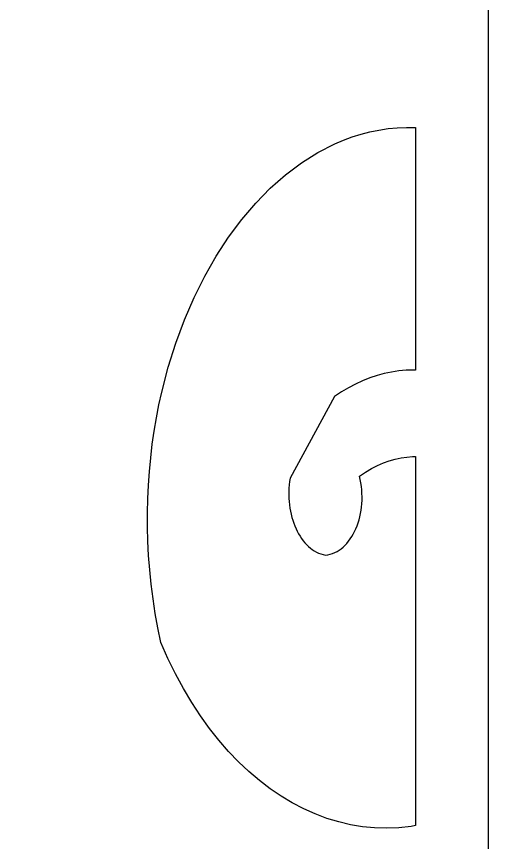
# Model space of a CAD drawing. Header units: centimetres. Extents: x 19.85 to 27, y 2.62 to 9.
# Drawn here: x 26.488 to 27, y 6.804 to 7.699 of the extents above; entities that cross this region are included whole.
import ezdxf

# ---------------------------------------------------------------- set-up
doc = ezdxf.new("R2010")
doc.units = ezdxf.units.CM
doc.header["$MEASUREMENT"] = 0
doc.layers.add('layer 1', color=7, linetype='Continuous')

msp = doc.modelspace()

# ---------------------------------------------------------------- linework, layer by layer
at = {"layer": 'layer 1', "color": 250, "lineweight": 30}
for points, knots in [([(26.99842, 2.62034), (26.99842, 2.62034), (19.84833, 2.62034), (19.84833, 2.62034), (19.84833, 2.62034), (19.84833, 2.62034), (19.84833, 9.00077), (19.84833, 9.00077), (19.84833, 9.00077), (19.84833, 9.00077), (26.99978, 9.00077), (26.99978, 9.00077), (26.99978, 9.00077), (26.99978, 9.00077), (26.99978, 2.62034), (26.99978, 2.62034), (26.99978, 2.62034), (26.99978, 2.62034), (26.99842, 2.62034), (26.99842, 2.62034)], [0, 0, 0, 0, 0.166667, 0.166667, 0.166667, 0.166667, 0.333333, 0.333333, 0.333333, 0.333333, 0.5, 0.5, 0.5, 0.5, 0.666667, 0.666667, 0.666667, 0.666667, 1, 1, 1, 1]), ([(26.92076, 6.82242), (26.92076, 6.82242), (26.92076, 7.2223), (26.92076, 7.2223), (26.92076, 7.2223), (26.92076, 7.2223), (26.91742, 7.22229), (26.91742, 7.22229), (26.91742, 7.22229), (26.91742, 7.22229), (26.9112, 7.22184), (26.9112, 7.22184), (26.9112, 7.22184), (26.9112, 7.22184), (26.90493, 7.22093), (26.90493, 7.22093), (26.90493, 7.22093), (26.90493, 7.22093), (26.89861, 7.21957), (26.89861, 7.21957), (26.89861, 7.21957), (26.89861, 7.21957), (26.89222, 7.21775), (26.89222, 7.21775), (26.89222, 7.21775), (26.89222, 7.21775), (26.88579, 7.21544), (26.88579, 7.21544), (26.88579, 7.21544), (26.88579, 7.21544), (26.87933, 7.21265), (26.87933, 7.21265), (26.87933, 7.21265), (26.87933, 7.21265), (26.87283, 7.20934), (26.87283, 7.20934), (26.87283, 7.20934), (26.87283, 7.20934), (26.8663, 7.20554), (26.8663, 7.20554), (26.8663, 7.20554), (26.8663, 7.20554), (26.85974, 7.2012), (26.85974, 7.2012), (26.85974, 7.2012), (26.85974, 7.2012), (26.86065, 7.19745), (26.86065, 7.19745), (26.86065, 7.19745), (26.86065, 7.19745), (26.86138, 7.19368), (26.86138, 7.19368), (26.86138, 7.19368), (26.86138, 7.19368), (26.86196, 7.18991), (26.86196, 7.18991), (26.86196, 7.18991), (26.86196, 7.18991), (26.86236, 7.18613), (26.86236, 7.18613), (26.86236, 7.18613), (26.86236, 7.18613), (26.86262, 7.18238), (26.86262, 7.18238), (26.86262, 7.18238), (26.86262, 7.18238), (26.86272, 7.17864), (26.86272, 7.17864), (26.86272, 7.17864), (26.86272, 7.17864), (26.86266, 7.17493), (26.86266, 7.17493), (26.86266, 7.17493), (26.86266, 7.17493), (26.86247, 7.17126), (26.86247, 7.17126), (26.86247, 7.17126), (26.86247, 7.17126), (26.86213, 7.16763), (26.86213, 7.16763), (26.86213, 7.16763), (26.86213, 7.16763), (26.86164, 7.16406), (26.86164, 7.16406), (26.86164, 7.16406), (26.86164, 7.16406), (26.86102, 7.16053), (26.86102, 7.16053), (26.86102, 7.16053), (26.86102, 7.16053), (26.86027, 7.15709), (26.86027, 7.15709), (26.86027, 7.15709), (26.86027, 7.15709), (26.85939, 7.15372), (26.85939, 7.15372), (26.85939, 7.15372), (26.85939, 7.15372), (26.85838, 7.15044), (26.85838, 7.15044), (26.85838, 7.15044), (26.85838, 7.15044), (26.85726, 7.14725), (26.85726, 7.14725), (26.85726, 7.14725), (26.85726, 7.14725), (26.85601, 7.14417), (26.85601, 7.14417), (26.85601, 7.14417), (26.85601, 7.14417), (26.85466, 7.14119), (26.85466, 7.14119), (26.85466, 7.14119), (26.85466, 7.14119), (26.85319, 7.13834), (26.85319, 7.13834), (26.85319, 7.13834), (26.85319, 7.13834), (26.8516, 7.13561), (26.8516, 7.13561), (26.8516, 7.13561), (26.8516, 7.13561), (26.84992, 7.13302), (26.84992, 7.13302), (26.84992, 7.13302), (26.84992, 7.13302), (26.84814, 7.13057), (26.84814, 7.13057), (26.84814, 7.13057), (26.84814, 7.13057), (26.84625, 7.12828), (26.84625, 7.12828), (26.84625, 7.12828), (26.84625, 7.12828), (26.84428, 7.12614), (26.84428, 7.12614), (26.84428, 7.12614), (26.84428, 7.12614), (26.84222, 7.12418), (26.84222, 7.12418), (26.84222, 7.12418), (26.84222, 7.12418), (26.84006, 7.12239), (26.84006, 7.12239), (26.84006, 7.12239), (26.84006, 7.12239), (26.83783, 7.12079), (26.83783, 7.12079), (26.83783, 7.12079), (26.83783, 7.12079), (26.83552, 7.11938), (26.83552, 7.11938), (26.83552, 7.11938), (26.83552, 7.11938), (26.83313, 7.11817), (26.83313, 7.11817), (26.83313, 7.11817), (26.83313, 7.11817), (26.83067, 7.11718), (26.83067, 7.11718), (26.83067, 7.11718), (26.83067, 7.11718), (26.82814, 7.1164), (26.82814, 7.1164), (26.82814, 7.1164), (26.82814, 7.1164), (26.82555, 7.11584), (26.82555, 7.11584), (26.82555, 7.11584), (26.82555, 7.11584), (26.82289, 7.11553), (26.82289, 7.11553), (26.82289, 7.11553), (26.82289, 7.11553), (26.82039, 7.11605), (26.82039, 7.11605), (26.82039, 7.11605), (26.82039, 7.11605), (26.81793, 7.11678), (26.81793, 7.11678), (26.81793, 7.11678), (26.81793, 7.11678), (26.81553, 7.1177), (26.81553, 7.1177), (26.81553, 7.1177), (26.81553, 7.1177), (26.81321, 7.1188), (26.81321, 7.1188), (26.81321, 7.1188), (26.81321, 7.1188), (26.81093, 7.12008), (26.81093, 7.12008), (26.81093, 7.12008), (26.81093, 7.12008), (26.80874, 7.12154), (26.80874, 7.12154), (26.80874, 7.12154), (26.80874, 7.12154), (26.80661, 7.12315), (26.80661, 7.12315), (26.80661, 7.12315), (26.80661, 7.12315), (26.80454, 7.12494), (26.80454, 7.12494), (26.80454, 7.12494), (26.80454, 7.12494), (26.80256, 7.12687), (26.80256, 7.12687), (26.80256, 7.12687), (26.80256, 7.12687), (26.80067, 7.12895), (26.80067, 7.12895), (26.80067, 7.12895), (26.80067, 7.12895), (26.79885, 7.13117), (26.79885, 7.13117), (26.79885, 7.13117), (26.79885, 7.13117), (26.79711, 7.13353), (26.79711, 7.13353), (26.79711, 7.13353), (26.79711, 7.13353), (26.79546, 7.13601), (26.79546, 7.13601), (26.79546, 7.13601), (26.79546, 7.13601), (26.79391, 7.13862), (26.79391, 7.13862), (26.79391, 7.13862), (26.79391, 7.13862), (26.79244, 7.14134), (26.79244, 7.14134), (26.79244, 7.14134), (26.79244, 7.14134), (26.79108, 7.14417), (26.79108, 7.14417), (26.79108, 7.14417), (26.79108, 7.14417), (26.78981, 7.1471), (26.78981, 7.1471), (26.78981, 7.1471), (26.78981, 7.1471), (26.78865, 7.15012), (26.78865, 7.15012), (26.78865, 7.15012), (26.78865, 7.15012), (26.78759, 7.15324), (26.78759, 7.15324), (26.78759, 7.15324), (26.78759, 7.15324), (26.78663, 7.15644), (26.78663, 7.15644), (26.78663, 7.15644), (26.78663, 7.15644), (26.7858, 7.15972), (26.7858, 7.15972), (26.7858, 7.15972), (26.7858, 7.15972), (26.78508, 7.16307), (26.78508, 7.16307), (26.78508, 7.16307), (26.78508, 7.16307), (26.78448, 7.16648), (26.78448, 7.16648), (26.78448, 7.16648), (26.78448, 7.16648), (26.78399, 7.16994), (26.78399, 7.16994), (26.78399, 7.16994), (26.78399, 7.16994), (26.78362, 7.17346), (26.78362, 7.17346), (26.78362, 7.17346), (26.78362, 7.17346), (26.78338, 7.17702), (26.78338, 7.17702), (26.78338, 7.17702), (26.78338, 7.17702), (26.78328, 7.18062), (26.78328, 7.18062), (26.78328, 7.18062), (26.78328, 7.18062), (26.7833, 7.18426), (26.7833, 7.18426), (26.7833, 7.18426), (26.7833, 7.18426), (26.78345, 7.18791), (26.78345, 7.18791), (26.78345, 7.18791), (26.78345, 7.18791), (26.78375, 7.19159), (26.78375, 7.19159), (26.78375, 7.19159), (26.78375, 7.19159), (26.78418, 7.19528), (26.78418, 7.19528), (26.78418, 7.19528), (26.78418, 7.19528), (26.78476, 7.19897), (26.78476, 7.19897), (26.78476, 7.19897), (26.78476, 7.19897), (26.83284, 7.28747), (26.83284, 7.28747), (26.83284, 7.28747), (26.83284, 7.28747), (26.84036, 7.29246), (26.84036, 7.29246), (26.84036, 7.29246), (26.84036, 7.29246), (26.84795, 7.29697), (26.84795, 7.29697), (26.84795, 7.29697), (26.84795, 7.29697), (26.85562, 7.30098), (26.85562, 7.30098), (26.85562, 7.30098), (26.85562, 7.30098), (26.86334, 7.30453), (26.86334, 7.30453), (26.86334, 7.30453), (26.86334, 7.30453), (26.87111, 7.30759), (26.87111, 7.30759), (26.87111, 7.30759), (26.87111, 7.30759), (26.87893, 7.31018), (26.87893, 7.31018), (26.87893, 7.31018), (26.87893, 7.31018), (26.88679, 7.3123), (26.88679, 7.3123), (26.88679, 7.3123), (26.88679, 7.3123), (26.89465, 7.31394), (26.89465, 7.31394), (26.89465, 7.31394), (26.89465, 7.31394), (26.90254, 7.31512), (26.90254, 7.31512), (26.90254, 7.31512), (26.90254, 7.31512), (26.91043, 7.31583), (26.91043, 7.31583), (26.91043, 7.31583), (26.91043, 7.31583), (26.91832, 7.31608), (26.91832, 7.31608), (26.91832, 7.31608), (26.91832, 7.31608), (26.92076, 7.31602), (26.92076, 7.31602), (26.92076, 7.31602), (26.92076, 7.31602), (26.92076, 7.57892), (26.92076, 7.57892), (26.92076, 7.57892), (26.92076, 7.57892), (26.91095, 7.57907), (26.91095, 7.57907), (26.91095, 7.57907), (26.91095, 7.57907), (26.9009, 7.57868), (26.9009, 7.57868), (26.9009, 7.57868), (26.9009, 7.57868), (26.89094, 7.57775), (26.89094, 7.57775), (26.89094, 7.57775), (26.89094, 7.57775), (26.88105, 7.57629), (26.88105, 7.57629), (26.88105, 7.57629), (26.88105, 7.57629), (26.87126, 7.5743), (26.87126, 7.5743), (26.87126, 7.5743), (26.87126, 7.5743), (26.86156, 7.5718), (26.86156, 7.5718), (26.86156, 7.5718), (26.86156, 7.5718), (26.85197, 7.56879), (26.85197, 7.56879), (26.85197, 7.56879), (26.85197, 7.56879), (26.84249, 7.5653), (26.84249, 7.5653), (26.84249, 7.5653), (26.84249, 7.5653), (26.83313, 7.56131), (26.83313, 7.56131), (26.83313, 7.56131), (26.83313, 7.56131), (26.81477, 7.55194), (26.81477, 7.55194), (26.81477, 7.55194), (26.81477, 7.55194), (26.79696, 7.54073), (26.79696, 7.54073), (26.79696, 7.54073), (26.79696, 7.54073), (26.77976, 7.52779), (26.77976, 7.52779), (26.77976, 7.52779), (26.77976, 7.52779), (26.76321, 7.51317), (26.76321, 7.51317), (26.76321, 7.51317), (26.76321, 7.51317), (26.74737, 7.49697), (26.74737, 7.49697), (26.74737, 7.49697), (26.74737, 7.49697), (26.7323, 7.47925), (26.7323, 7.47925), (26.7323, 7.47925), (26.7323, 7.47925), (26.71803, 7.46008), (26.71803, 7.46008), (26.71803, 7.46008), (26.71803, 7.46008), (26.70464, 7.43957), (26.70464, 7.43957), (26.70464, 7.43957), (26.70464, 7.43957), (26.69218, 7.41776), (26.69218, 7.41776), (26.69218, 7.41776), (26.69218, 7.41776), (26.68068, 7.39475), (26.68068, 7.39475), (26.68068, 7.39475), (26.68068, 7.39475), (26.67021, 7.37061), (26.67021, 7.37061), (26.67021, 7.37061), (26.67021, 7.37061), (26.66084, 7.34541), (26.66084, 7.34541), (26.66084, 7.34541), (26.66084, 7.34541), (26.65259, 7.31923), (26.65259, 7.31923), (26.65259, 7.31923), (26.65259, 7.31923), (26.64555, 7.29216), (26.64555, 7.29216), (26.64555, 7.29216), (26.64555, 7.29216), (26.64249, 7.27832), (26.64249, 7.27832), (26.64249, 7.27832), (26.64249, 7.27832), (26.63974, 7.26426), (26.63974, 7.26426), (26.63974, 7.26426), (26.63974, 7.26426), (26.63732, 7.25003), (26.63732, 7.25003), (26.63732, 7.25003), (26.63732, 7.25003), (26.63524, 7.23563), (26.63524, 7.23563), (26.63524, 7.23563), (26.63524, 7.23563), (26.63349, 7.22105), (26.63349, 7.22105), (26.63349, 7.22105), (26.63349, 7.22105), (26.63208, 7.20631), (26.63208, 7.20631), (26.63208, 7.20631), (26.63208, 7.20631), (26.63103, 7.19143), (26.63103, 7.19143), (26.63103, 7.19143), (26.63103, 7.19143), (26.63034, 7.17641), (26.63034, 7.17641), (26.63034, 7.17641), (26.63034, 7.17641), (26.63, 7.16126), (26.63, 7.16126), (26.63, 7.16126), (26.63, 7.16126), (26.63004, 7.14598), (26.63004, 7.14598), (26.63004, 7.14598), (26.63004, 7.14598), (26.63045, 7.13061), (26.63045, 7.13061), (26.63045, 7.13061), (26.63045, 7.13061), (26.63126, 7.11513), (26.63126, 7.11513), (26.63126, 7.11513), (26.63126, 7.11513), (26.63245, 7.09956), (26.63245, 7.09956), (26.63245, 7.09956), (26.63245, 7.09956), (26.63405, 7.08391), (26.63405, 7.08391), (26.63405, 7.08391), (26.63405, 7.08391), (26.63604, 7.06818), (26.63604, 7.06818), (26.63604, 7.06818), (26.63604, 7.06818), (26.63845, 7.0524), (26.63845, 7.0524), (26.63845, 7.0524), (26.63845, 7.0524), (26.64128, 7.03657), (26.64128, 7.03657), (26.64128, 7.03657), (26.64128, 7.03657), (26.64453, 7.02069), (26.64453, 7.02069), (26.64453, 7.02069), (26.64453, 7.02069), (26.65223, 7.00335), (26.65223, 7.00335), (26.65223, 7.00335), (26.65223, 7.00335), (26.66039, 6.98674), (26.66039, 6.98674), (26.66039, 6.98674), (26.66039, 6.98674), (26.66898, 6.97087), (26.66898, 6.97087), (26.66898, 6.97087), (26.66898, 6.97087), (26.67801, 6.95573), (26.67801, 6.95573), (26.67801, 6.95573), (26.67801, 6.95573), (26.68745, 6.94134), (26.68745, 6.94134), (26.68745, 6.94134), (26.68745, 6.94134), (26.69726, 6.92771), (26.69726, 6.92771), (26.69726, 6.92771), (26.69726, 6.92771), (26.70744, 6.91484), (26.70744, 6.91484), (26.70744, 6.91484), (26.70744, 6.91484), (26.71796, 6.90275), (26.71796, 6.90275), (26.71796, 6.90275), (26.71796, 6.90275), (26.72879, 6.89145), (26.72879, 6.89145), (26.72879, 6.89145), (26.72879, 6.89145), (26.73993, 6.88093), (26.73993, 6.88093), (26.73993, 6.88093), (26.73993, 6.88093), (26.75134, 6.87121), (26.75134, 6.87121), (26.75134, 6.87121), (26.75134, 6.87121), (26.76302, 6.86231), (26.76302, 6.86231), (26.76302, 6.86231), (26.76302, 6.86231), (26.77493, 6.85421), (26.77493, 6.85421), (26.77493, 6.85421), (26.77493, 6.85421), (26.78706, 6.84695), (26.78706, 6.84695), (26.78706, 6.84695), (26.78706, 6.84695), (26.79939, 6.84051), (26.79939, 6.84051), (26.79939, 6.84051), (26.79939, 6.84051), (26.8119, 6.83492), (26.8119, 6.83492), (26.8119, 6.83492), (26.8119, 6.83492), (26.82456, 6.83018), (26.82456, 6.83018), (26.82456, 6.83018), (26.82456, 6.83018), (26.83735, 6.8263), (26.83735, 6.8263), (26.83735, 6.8263), (26.83735, 6.8263), (26.85026, 6.82328), (26.85026, 6.82328), (26.85026, 6.82328), (26.85026, 6.82328), (26.86326, 6.82115), (26.86326, 6.82115), (26.86326, 6.82115), (26.86326, 6.82115), (26.87633, 6.81989), (26.87633, 6.81989), (26.87633, 6.81989), (26.87633, 6.81989), (26.88947, 6.81953), (26.88947, 6.81953), (26.88947, 6.81953), (26.88947, 6.81953), (26.90262, 6.82007), (26.90262, 6.82007), (26.90262, 6.82007), (26.90262, 6.82007), (26.91579, 6.82153), (26.91579, 6.82153), (26.91579, 6.82153), (26.91579, 6.82153), (26.92076, 6.82242), (26.92076, 6.82242)], [0, 0, 0, 0, 0.00641, 0.00641, 0.00641, 0.00641, 0.012821, 0.012821, 0.012821, 0.012821, 0.019231, 0.019231, 0.019231, 0.019231, 0.025641, 0.025641, 0.025641, 0.025641, 0.032051, 0.032051, 0.032051, 0.032051, 0.038462, 0.038462, 0.038462, 0.038462, 0.044872, 0.044872, 0.044872, 0.044872, 0.051282, 0.051282, 0.051282, 0.051282, 0.057692, 0.057692, 0.057692, 0.057692, 0.064103, 0.064103, 0.064103, 0.064103, 0.070513, 0.070513, 0.070513, 0.070513, 0.076923, 0.076923, 0.076923, 0.076923, 0.083333, 0.083333, 0.083333, 0.083333, 0.089744, 0.089744, 0.089744, 0.089744, 0.096154, 0.096154, 0.096154, 0.096154, 0.102564, 0.102564, 0.102564, 0.102564, 0.108974, 0.108974, 0.108974, 0.108974, 0.115385, 0.115385, 0.115385, 0.115385, 0.121795, 0.121795, 0.121795, 0.121795, 0.128205, 0.128205, 0.128205, 0.128205, 0.134615, 0.134615, 0.134615, 0.134615, 0.141026, 0.141026, 0.141026, 0.141026, 0.147436, 0.147436, 0.147436, 0.147436, 0.153846, 0.153846, 0.153846, 0.153846, 0.160256, 0.160256, 0.160256, 0.160256, 0.166667, 0.166667, 0.166667, 0.166667, 0.173077, 0.173077, 0.173077, 0.173077, 0.179487, 0.179487, 0.179487, 0.179487, 0.185897, 0.185897, 0.185897, 0.185897, 0.192308, 0.192308, 0.192308, 0.192308, 0.198718, 0.198718, 0.198718, 0.198718, 0.205128, 0.205128, 0.205128, 0.205128, 0.211538, 0.211538, 0.211538, 0.211538, 0.217949, 0.217949, 0.217949, 0.217949, 0.224359, 0.224359, 0.224359, 0.224359, 0.230769, 0.230769, 0.230769, 0.230769, 0.237179, 0.237179, 0.237179, 0.237179, 0.24359, 0.24359, 0.24359, 0.24359, 0.25, 0.25, 0.25, 0.25, 0.25641, 0.25641, 0.25641, 0.25641, 0.262821, 0.262821, 0.262821, 0.262821, 0.269231, 0.269231, 0.269231, 0.269231, 0.275641, 0.275641, 0.275641, 0.275641, 0.282051, 0.282051, 0.282051, 0.282051, 0.288462, 0.288462, 0.288462, 0.288462, 0.294872, 0.294872, 0.294872, 0.294872, 0.301282, 0.301282, 0.301282, 0.301282, 0.307692, 0.307692, 0.307692, 0.307692, 0.314103, 0.314103, 0.314103, 0.314103, 0.320513, 0.320513, 0.320513, 0.320513, 0.326923, 0.326923, 0.326923, 0.326923, 0.333333, 0.333333, 0.333333, 0.333333, 0.339744, 0.339744, 0.339744, 0.339744, 0.346154, 0.346154, 0.346154, 0.346154, 0.352564, 0.352564, 0.352564, 0.352564, 0.358974, 0.358974, 0.358974, 0.358974, 0.365385, 0.365385, 0.365385, 0.365385, 0.371795, 0.371795, 0.371795, 0.371795, 0.378205, 0.378205, 0.378205, 0.378205, 0.384615, 0.384615, 0.384615, 0.384615, 0.391026, 0.391026, 0.391026, 0.391026, 0.397436, 0.397436, 0.397436, 0.397436, 0.403846, 0.403846, 0.403846, 0.403846, 0.410256, 0.410256, 0.410256, 0.410256, 0.416667, 0.416667, 0.416667, 0.416667, 0.423077, 0.423077, 0.423077, 0.423077, 0.429487, 0.429487, 0.429487, 0.429487, 0.435897, 0.435897, 0.435897, 0.435897, 0.442308, 0.442308, 0.442308, 0.442308, 0.448718, 0.448718, 0.448718, 0.448718, 0.455128, 0.455128, 0.455128, 0.455128, 0.461538, 0.461538, 0.461538, 0.461538, 0.467949, 0.467949, 0.467949, 0.467949, 0.474359, 0.474359, 0.474359, 0.474359, 0.480769, 0.480769, 0.480769, 0.480769, 0.487179, 0.487179, 0.487179, 0.487179, 0.49359, 0.49359, 0.49359, 0.49359, 0.5, 0.5, 0.5, 0.5, 0.50641, 0.50641, 0.50641, 0.50641, 0.512821, 0.512821, 0.512821, 0.512821, 0.519231, 0.519231, 0.519231, 0.519231, 0.525641, 0.525641, 0.525641, 0.525641, 0.532051, 0.532051, 0.532051, 0.532051, 0.538462, 0.538462, 0.538462, 0.538462, 0.544872, 0.544872, 0.544872, 0.544872, 0.551282, 0.551282, 0.551282, 0.551282, 0.557692, 0.557692, 0.557692, 0.557692, 0.564103, 0.564103, 0.564103, 0.564103, 0.570513, 0.570513, 0.570513, 0.570513, 0.576923, 0.576923, 0.576923, 0.576923, 0.583333, 0.583333, 0.583333, 0.583333, 0.589744, 0.589744, 0.589744, 0.589744, 0.596154, 0.596154, 0.596154, 0.596154, 0.602564, 0.602564, 0.602564, 0.602564, 0.608974, 0.608974, 0.608974, 0.608974, 0.615385, 0.615385, 0.615385, 0.615385, 0.621795, 0.621795, 0.621795, 0.621795, 0.628205, 0.628205, 0.628205, 0.628205, 0.634615, 0.634615, 0.634615, 0.634615, 0.641026, 0.641026, 0.641026, 0.641026, 0.647436, 0.647436, 0.647436, 0.647436, 0.653846, 0.653846, 0.653846, 0.653846, 0.660256, 0.660256, 0.660256, 0.660256, 0.666667, 0.666667, 0.666667, 0.666667, 0.673077, 0.673077, 0.673077, 0.673077, 0.679487, 0.679487, 0.679487, 0.679487, 0.685897, 0.685897, 0.685897, 0.685897, 0.692308, 0.692308, 0.692308, 0.692308, 0.698718, 0.698718, 0.698718, 0.698718, 0.705128, 0.705128, 0.705128, 0.705128, 0.711538, 0.711538, 0.711538, 0.711538, 0.717949, 0.717949, 0.717949, 0.717949, 0.724359, 0.724359, 0.724359, 0.724359, 0.730769, 0.730769, 0.730769, 0.730769, 0.737179, 0.737179, 0.737179, 0.737179, 0.74359, 0.74359, 0.74359, 0.74359, 0.75, 0.75, 0.75, 0.75, 0.75641, 0.75641, 0.75641, 0.75641, 0.762821, 0.762821, 0.762821, 0.762821, 0.769231, 0.769231, 0.769231, 0.769231, 0.775641, 0.775641, 0.775641, 0.775641, 0.782051, 0.782051, 0.782051, 0.782051, 0.788462, 0.788462, 0.788462, 0.788462, 0.794872, 0.794872, 0.794872, 0.794872, 0.801282, 0.801282, 0.801282, 0.801282, 0.807692, 0.807692, 0.807692, 0.807692, 0.814103, 0.814103, 0.814103, 0.814103, 0.820513, 0.820513, 0.820513, 0.820513, 0.826923, 0.826923, 0.826923, 0.826923, 0.833333, 0.833333, 0.833333, 0.833333, 0.839744, 0.839744, 0.839744, 0.839744, 0.846154, 0.846154, 0.846154, 0.846154, 0.852564, 0.852564, 0.852564, 0.852564, 0.858974, 0.858974, 0.858974, 0.858974, 0.865385, 0.865385, 0.865385, 0.865385, 0.871795, 0.871795, 0.871795, 0.871795, 0.878205, 0.878205, 0.878205, 0.878205, 0.884615, 0.884615, 0.884615, 0.884615, 0.891026, 0.891026, 0.891026, 0.891026, 0.897436, 0.897436, 0.897436, 0.897436, 0.903846, 0.903846, 0.903846, 0.903846, 0.910256, 0.910256, 0.910256, 0.910256, 0.916667, 0.916667, 0.916667, 0.916667, 0.923077, 0.923077, 0.923077, 0.923077, 0.929487, 0.929487, 0.929487, 0.929487, 0.935897, 0.935897, 0.935897, 0.935897, 0.942308, 0.942308, 0.942308, 0.942308, 0.948718, 0.948718, 0.948718, 0.948718, 0.955128, 0.955128, 0.955128, 0.955128, 0.961538, 0.961538, 0.961538, 0.961538, 0.967949, 0.967949, 0.967949, 0.967949, 0.974359, 0.974359, 0.974359, 0.974359, 0.980769, 0.980769, 0.980769, 0.980769, 0.987179, 0.987179, 0.987179, 0.987179, 1, 1, 1, 1])]:
    msp.add_open_spline(points, degree=3, knots=knots, dxfattribs=at)

doc.saveas('drawing.dxf')
